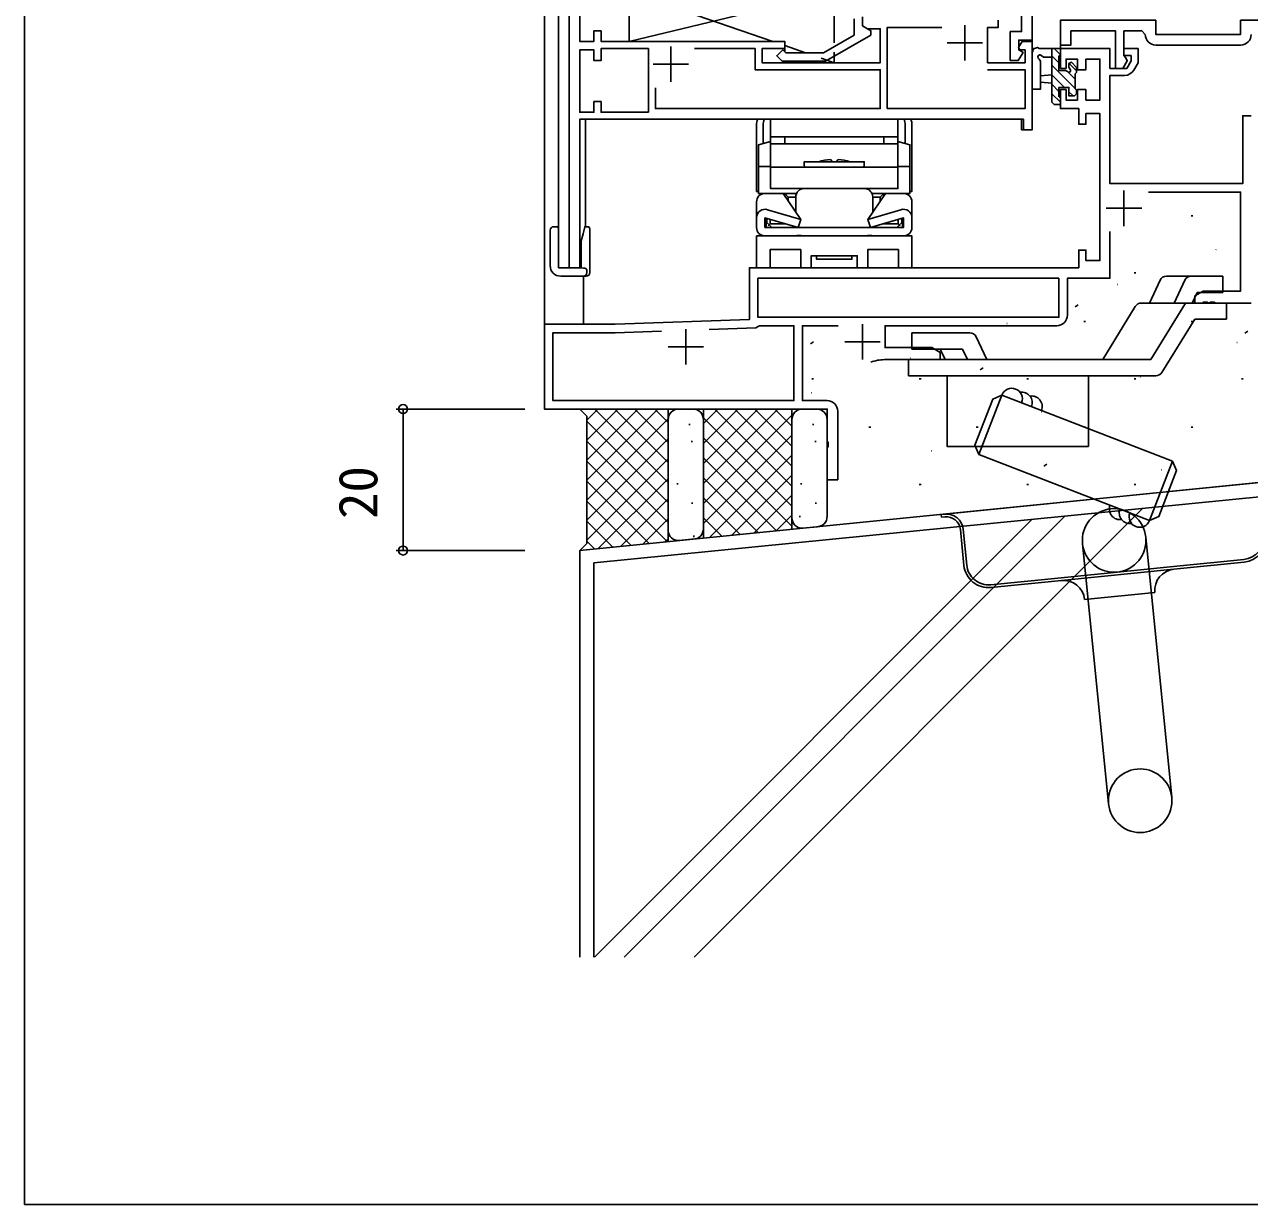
# Model space of a CAD drawing. Units: millimetres, scale not verified. Extents: x -437 to 438, y -344 to 341.
# Drawn here: x -436.8 to -263.5, y -343.7 to -176.8 of the extents above; entities that cross this region are included whole.
import ezdxf
from ezdxf.enums import TextEntityAlignment as Align

# ---------------------------------------------------------------- set-up
doc = ezdxf.new("R2010")
doc.units = ezdxf.units.MM
doc.header["$LTSCALE"] = 2
for name, color, linetype in [('0-2_YKK_11', 7, 'Continuous'), ('0-3_YKK_12', 2, 'Continuous'), ('0-4_YKK_13', 4, 'Continuous'), ('0-5_YKK_D', 6, 'Continuous'), ('0-6_YKK_ZWAK', 7, 'Continuous'), ('0-7_YSS_K', 3, 'Continuous')]:
    doc.layers.add(name, color=color, linetype=linetype)
doc.styles.add('ＭＳ ゴシック', font='')
doc.styles.get('ＭＳ ゴシック').set_extended_font_data('MS Gothic')

msp = doc.modelspace()

# ---------------------------------------------------------------- linework, layer by layer
at = {"layer": '0-2_YKK_11'}
for p, q in [((-303.723, -176.9), (-303.723, -181.9)), ((-345.323, -179.9), (-345.323, -184.9)), ((-306.223, -179.4), (-301.223, -179.4)), ((-276.723, -179.7), (-264.723, -179.7)), ((-347.823, -182.4), (-342.823, -182.4)), ((-281.223, -200.3), (-281.223, -205.3)), ((-283.723, -202.8), (-278.723, -202.8)), ((-343.223, -219.9), (-343.223, -224.9)), ((-318.223, -219.2), (-318.223, -224.2)), ((-320.723, -221.7), (-315.723, -221.7)), ((-345.723, -222.4), (-340.723, -222.4))]:
    msp.add_line(p, q, dxfattribs=at)
for points in [[(-295.423, -190.2), (-358.223, -190.2), (-358.223, -211.2), (-359.723, -211.2), (-359.723, -157.2)], [(-358.223, -170.4), (-358.223, -179.2), (-356.223, -179.2), (-356.223, -177.7), (-355.223, -177.7), (-355.223, -179.2), (-329.223, -179.2), (-329.223, -180.2), (-332.423, -180.2), (-332.423, -182.2), (-315.723, -182.2), (-315.723, -177.4), (-317.531, -177.4), (-318.223, -177), (-318.223, -176.2)], [(-317.023, -178.293), (-323.444, -182), (-329.572, -182), (-330.348, -181.224), (-329.499, -180.376), (-329.075, -180.8), (-323.766, -180.8), (-319.423, -178.293), (-319.423, -176)], [(-318.223, -175.7), (-318.223, -177), (-317.023, -177.693), (-317.023, -178.293)], [(-299.023, -176.2), (-299.023, -177.2), (-300.523, -177.2), (-300.523, -182.2), (-295.223, -182.2), (-295.223, -180.4), (-295.95, -180.4), (-296.147, -180.06)], [(-243.223, -176.2), (-264.723, -176.2), (-264.723, -178.2), (-276.723, -178.2), (-276.723, -176.2), (-290.223, -176.2), (-290.223, -179.7), (-288.723, -179.7), (-288.723, -177.7), (-282.423, -177.7), (-282.423, -183), (-281.372, -183), (-280.764, -181.946), (-280.973, -181.5), (-281.223, -181.204), (-281.223, -177.7), (-278.723, -177.7), (-278.223, -178.2)], [(-307.01, -177.2), (-314.723, -177.2), (-314.723, -188.7), (-295.223, -188.7), (-295.223, -183.2), (-300.523, -183.2)], [(-347.523, -185.736), (-347.523, -188.7), (-315.723, -188.7), (-315.723, -183.2), (-333.423, -183.2), (-333.423, -180.2), (-341.987, -180.2)], [(-296.147, -180.06), (-295.65, -179.2), (-294.223, -179.2), (-294.223, -191.7), (-295.423, -191.7), (-295.423, -190.2)], [(-290.223, -183), (-290.223, -180.2), (-283.223, -180.2), (-283.223, -183), (-280.84, -183), (-280.223, -181.932), (-280.223, -181.2), (-281.223, -181.2), (-281.223, -180.2), (-279.223, -180.2), (-279.223, -182.2), (-279.83, -183.25)], [(-321.723, -231.5), (-321.723, -241.2), (-323.223, -241.2), (-323.223, -236.658), (-323.103, -236.475), (-323.103, -235.925), (-323.223, -235.742), (-323.223, -231.2), (-363.223, -231.2), (-363.223, -219.2), (-353.223, -219.2), (-334.223, -218.537), (-334.223, -211.2), (-287.623, -211.2), (-287.623, -208.7), (-286.623, -208.7), (-286.623, -210.2), (-284.623, -210.2), (-284.623, -189.4), (-286.623, -189.4), (-286.623, -190.9), (-287.623, -190.9), (-287.623, -188.7), (-290.223, -188.7), (-290.223, -186), (-289.423, -186), (-289.423, -187.5), (-287.823, -187.5), (-287.823, -186), (-286.623, -186), (-286.623, -187.5), (-284.623, -187.5), (-284.623, -181.7), (-286.623, -181.7), (-286.623, -183.2), (-287.823, -183.2), (-287.823, -181.7), (-289.423, -181.7), (-289.423, -183), (-290.223, -183)], [(-281.129, -184), (-283.223, -184), (-283.223, -199.3), (-264.423, -199.3), (-264.423, -189.7), (-263.223, -189.7)], [(-263.223, -216.2), (-268.265, -216.2), (-268.449, -216.08), (-268.998, -216.08), (-269.182, -216.2), (-269.265, -216.2), (-269.449, -216.08), (-269.998, -216.08), (-270.182, -216.2), (-271.223, -216.2), (-271.223, -215.2), (-270.011, -214.5), (-264.723, -214.5), (-264.723, -200.5), (-277.777, -200.5)], [(-283.223, -206.073), (-283.223, -212.7), (-289.223, -212.7), (-289.223, -217.9)], [(-346.678, -220.172), (-353.203, -220.4), (-362.023, -220.4), (-362.023, -230), (-327.923, -230), (-327.923, -219.4), (-332.801, -219.4), (-333.062, -219.553), (-333.313, -219.705), (-339.933, -219.937)], [(-321.67, -219.4), (-326.723, -219.4), (-326.723, -230), (-323.223, -230)], [(-290.723, -219.4), (-315.023, -219.4), (-315.023, -222.5), (-308.436, -222.5), (-307.223, -223.2), (-307.223, -224.2), (-315.125, -224.2)]]:
    msp.add_lwpolyline(points, dxfattribs=at)
for points in [[(-294.223, -157.2), (-317.223, -157.2), (-317.223, -163.2), (-313.723, -163.2), (-313.723, -161.7), (-315.723, -161.7), (-315.723, -158.7), (-312.023, -158.7), (-312.023, -171.9), (-314.023, -171.9), (-314.023, -169.9), (-315.523, -169.9), (-315.523, -173.4), (-295.723, -173.4), (-295.723, -177.8), (-297.323, -177.8), (-297.323, -181.9), (-296.176, -181.9), (-295.514, -180.752), (-296.123, -180.4), (-296.123, -179), (-294.223, -179)], [(-348.523, -189.2), (-348.523, -180.2), (-355.223, -180.2), (-355.223, -181.9), (-356.223, -181.9), (-356.223, -180.4), (-358.223, -180.4), (-358.223, -189.2), (-356.223, -189.2), (-356.223, -187.7), (-355.223, -187.7), (-355.223, -189.2)], [(-290.423, -212.7), (-333.023, -212.7), (-333.023, -218.2), (-290.423, -218.2)]]:
    msp.add_lwpolyline(points, close=True, dxfattribs=at)
for centre, radius, start, end in [((-276.723, -178.2), 1.5, 180.00002, 270), ((-264.723, -178.2), 1.5, 270, 0), ((-281.129, -182.5), 1.5, 269.99999, 330.00001), ((-290.723, -217.9), 1.5, 270.00001, 359.99999), ((-315.125, -229.4), 5.2, 90.00002, 111.91926), ((-323.223, -231.5), 1.5, 0.00001, 89.99999)]:
    msp.add_arc(centre, radius, start, end, dxfattribs=at)
at = {"layer": '0-3_YKK_12'}
for p, q in [((-361.223, -211.2), (-361.223, 22.6)), ((-363.223, -219.5), (-363.223, -60.899)), ((-294.223, -178.5), (-294.223, -179.5)), ((-290.223, -178.2), (-290.223, -180.2)), ((-294.223, -180.2), (-294.023, -180.2)), ((-290.523, -180.2), (-290.223, -180.2)), ((-357.423, -205.4), (-357.423, -190.2)), ((-295.723, -191.7), (-295.723, -190.2)), ((-332.273, -193.626), (-332.273, -191)), ((-312.173, -191), (-312.173, -193.626)), ((-295.123, -191.7), (-295.723, -191.7)), ((-331.223, -192.7), (-313.223, -192.7)), ((-329.223, -192.7), (-329.223, -193.7)), ((-315.223, -193.7), (-315.223, -192.7)), ((-331.223, -196.9), (-332.923, -196.9)), ((-331.223, -197), (-313.223, -197)), ((-322.773, -195.9), (-322.473, -196.2)), ((-321.973, -196.2), (-321.673, -195.9)), ((-311.523, -196.9), (-313.223, -196.9)), ((-329.473, -200.7), (-326.973, -204.36)), ((-314.973, -200.7), (-317.473, -204.36)), ((-333.223, -201.9), (-333.223, -204.13)), ((-311.223, -204.13), (-311.223, -201.9)), ((-333.223, -205.5), (-333.223, -204.13)), ((-331.873, -205.357), (-331.873, -204.285)), ((-312.573, -204.285), (-312.573, -205.357)), ((-311.223, -204.13), (-311.223, -205.5)), ((-329.075, -205), (-331.273, -205)), ((-327.673, -205.5), (-327.673, -205.406)), ((-316.773, -205.5), (-316.773, -205.406)), ((-315.372, -205), (-313.173, -205)), ((-327.823, -206.7), (-332.023, -206.7)), ((-317.823, -206.7), (-326.624, -206.7)), ((-312.423, -206.7), (-316.624, -206.7)), ((-361.223, -211.2), (-359.423, -211.2)), ((-358.023, -211.2), (-358.523, -211.2)), ((-358.223, -210.9), (-358.223, -211.2)), ((-357.723, -212.4), (-357.723, -219.2))]:
    msp.add_line(p, q, dxfattribs=at)
for points in [[(-331.223, -193.7), (-331.223, -190.2), (-313.223, -190.2), (-313.223, -193.7)], [(-333.223, -191), (-333.223, -200.4), (-332.923, -200.4)], [(-311.223, -191), (-311.223, -200.4), (-311.523, -200.4)], [(-294.223, -191.4), (-294.223, -191.7), (-294.523, -191.7)], [(-327.564, -200.7), (-332.923, -200.7), (-332.923, -193.8), (-331.223, -193.344)], [(-316.883, -200.7), (-311.523, -200.7), (-311.523, -193.8), (-313.223, -193.344)], [(-326.273, -197), (-326.473, -196.8), (-326.473, -196.2), (-317.973, -196.2), (-317.973, -196.8), (-318.173, -197)], [(-328.723, -201.798), (-328.723, -201.2), (-329.223, -200.7), (-329.223, -201.066)], [(-315.723, -201.798), (-315.723, -201.2), (-315.223, -200.7), (-315.223, -201.066)], [(-327.673, -203.335), (-327.673, -201.2), (-328.723, -201.2)], [(-316.773, -203.335), (-316.773, -201.2), (-315.723, -201.2)], [(-331.648, -202.99), (-326.973, -204.36), (-327.349, -205.5), (-332.023, -204.146), (-332.023, -205.5), (-312.423, -205.5), (-312.423, -204.146), (-317.098, -205.5), (-317.473, -204.36), (-312.799, -202.99)], [(-331.773, -204.249), (-331.773, -204.8), (-331.073, -205.5)], [(-331.273, -204.377), (-331.273, -205), (-331.568, -205.295)], [(-312.673, -204.249), (-312.673, -204.8), (-313.373, -205.5)], [(-313.173, -204.363), (-313.173, -205), (-312.878, -205.295)], [(-363.223, -230.9), (-363.223, -231.2), (-362.923, -231.2)]]:
    msp.add_lwpolyline(points, dxfattribs=at)
for points in [[(-331.223, -193.7), (-313.223, -193.7), (-313.223, -200), (-331.223, -200)], [(-333.223, -206.7), (-311.223, -206.7), (-311.223, -211.2), (-313.153, -211.2), (-313.153, -208.63), (-317.473, -208.63), (-317.473, -211.2), (-318.973, -211.2), (-318.973, -209.5), (-325.473, -209.5), (-325.473, -211.2), (-326.973, -211.2), (-326.973, -208.63), (-331.293, -208.63), (-331.293, -211.2), (-333.223, -211.2)], [(-319.723, -209.5), (-324.723, -209.5), (-324.723, -210), (-319.723, -210)]]:
    msp.add_lwpolyline(points, close=True, dxfattribs=at)
for centre, radius, start, end in [((-331.223, -191), 2, 156.42183, 180.00002), ((-330.273, -191), 2, 156.42183, 180.00002), ((-314.173, -191), 2, 0, 23.57819), ((-313.223, -191), 2, 0, 23.57819), ((-322.223, -203.703), 7.823, 94.03607, 106.44467), ((-322.223, -203.703), 7.823, 73.55535, 85.96395), ((-332.023, -201.9), 1.2, 89.99998, 180.00002), ((-326.473, -201.2), 1.2, 89.99998, 180.00002), ((-317.973, -201.2), 1.2, 0, 89.99998), ((-312.423, -201.9), 1.2, 0, 89.99998), ((-332.023, -204.13), 1.2, 71.7432, 180.00002), ((-312.423, -204.13), 1.2, 0, 108.25682), ((-332.023, -205.5), 1.2, 180.00002, 270), ((-312.423, -205.5), 1.2, 270, 0), ((-327.223, -209.23), 2.6, 76.67464, 103.32538), ((-317.223, -209.23), 2.6, 76.67464, 103.32538)]:
    msp.add_arc(centre, radius, start, end, dxfattribs=at)
at = {"layer": '0-4_YKK_13'}
for p, q in [((-351.223, -172.2), (-351.223, -179.2)), ((-330.923, -179.2), (-351.223, -172.2)), ((-326.283, -180.8), (-329.223, -179.786)), ((-291.423, -187.8), (-291.423, -180.2)), ((-290.223, -181.069), (-291.093, -180.2)), ((-322.223, -180.718), (-322.223, -182.2)), ((-290.423, -182.216), (-291.423, -181.216)), ((-290.423, -183.3), (-290.423, -181.3)), ((-288.123, -185.863), (-291.423, -182.563)), ((-288.123, -184.516), (-289.103, -183.537)), ((-287.923, -183.369), (-288.967, -182.325)), ((-288.123, -183.8), (-287.923, -183.6)), ((-289.634, -185.7), (-291.423, -183.91)), ((-290.423, -186.257), (-291.423, -185.257)), ((-290.224, -187.804), (-291.423, -186.605)), ((-288.434, -186.9), (-289.023, -186.31)), ((-288.223, -186.9), (-287.923, -186.6)), ((-287.928, -186.059), (-288.083, -185.904)), ((-362.423, -205.9), (-362.423, -210.9)), ((-361.523, -205.4), (-361.923, -205.4)), ((-356.823, -206.4), (-356.823, -205.7)), ((-358.023, -207.4), (-357.773, -206.4)), ((-358.023, -207.4), (-358.023, -211.256)), ((-356.823, -211.9), (-356.823, -206.4)), ((-357.718, -211.261), (-361.223, -211.2)), ((-357.718, -211.261), (-357.518, -211.265)), ((-360.923, -212.4), (-357.723, -212.4)), ((-357.723, -212.4), (-357.323, -212.4)), ((-357.223, -211.9), (-357.223, -211.565)), ((-277.631, -216.2), (-276.128, -212.977)), ((-267.223, -212.4), (-275.222, -212.4)), ((-272.624, -212.977), (-274.127, -216.2)), ((-267.223, -214.7), (-267.223, -212.4)), ((-270.889, -214.7), (-271.589, -216.2)), ((-267.223, -214.7), (-270.889, -214.7)), ((-278.783, -216.2), (-266.723, -216.2)), ((-272.506, -216.2), (-277.448, -224.2)), ((-266.723, -218.5), (-266.723, -216.2)), ((-279.636, -216.678), (-284.239, -224.2)), ((-271.223, -218.5), (-275.873, -226.026)), ((-266.723, -218.5), (-271.223, -218.5)), ((-311.223, -220.4), (-303.04, -220.4)), ((-311.223, -222.7), (-311.223, -220.4)), ((-302.133, -220.977), (-300.63, -224.2)), ((-311.223, -222.7), (-304.088, -222.7)), ((-306.524, -224.2), (-307.223, -222.7)), ((-303.389, -224.2), (-304.088, -222.7)), ((-311.723, -224.2), (-277.448, -224.2)), ((-311.723, -226.5), (-311.723, -224.2)), ((-311.723, -226.5), (-276.724, -226.5)), ((-286.224, -236.5), (-286.224, -226.5)), ((-306.607, -246.038), (-259.84, -241.362)), ((-307.104, -246.088), (-306.607, -246.038)), ((-307.065, -246.486), (-307.104, -246.088)), ((-307.065, -246.486), (-306.567, -246.436)), ((-303.87, -253.302), (-304.378, -248.227)), ((-303.472, -253.262), (-303.98, -248.188)), ((-274.457, -286.138), (-278.139, -249.322)), ((-283.413, -287.034), (-287.094, -250.217)), ((-264.258, -252.456), (-274.208, -253.451)), ((-264.218, -252.854), (-274.169, -253.849)), ((-290.129, -255.043), (-274.208, -253.451)), ((-274.169, -253.849), (-290.089, -255.441)), ((-290.129, -255.043), (-300.079, -256.038)), ((-290.089, -255.441), (-300.04, -256.436)), ((-286.806, -258.128), (-276.855, -257.133))]:
    msp.add_line(p, q, dxfattribs=at)
for points in [[(-351.223, -179.2), (-322.223, -172.2), (-322.223, -179.394)], [(-351.223, -179.2), (-329.223, -179.2), (-329.223, -180.651)], [(-290.423, -181.3), (-290.223, -181.1), (-290.223, -180.2), (-293.204, -180.2), (-293.464, -180.05), (-294.018, -180.255), (-294.118, -180.538), (-294.223, -180.766), (-294.223, -185.927), (-293.023, -185.928), (-293.021, -181.967), (-293.222, -181.683)], [(-329.223, -182), (-329.223, -182.2), (-322.223, -182.2), (-324.051, -181.57)], [(-292.864, -181.25), (-292.604, -181.4), (-291.423, -181.4)], [(-289.233, -183.436), (-289.484, -183.3), (-290.423, -183.3)], [(-287.923, -183.6), (-287.923, -182.876), (-288.653, -182.146), (-289.023, -182.3), (-289.023, -182.839), (-288.887, -183.09)], [(-291.423, -185.1), (-293.023, -184.957), (-293.023, -184.043), (-291.423, -183.9)], [(-287.923, -186.6), (-287.923, -186.1), (-288.123, -185.9), (-288.123, -183.8)], [(-291.423, -187.8), (-291.123, -188.1), (-290.223, -188.1), (-290.223, -187.2), (-290.423, -187), (-290.423, -185.7), (-289.023, -185.7), (-289.023, -186.9), (-288.223, -186.9)], [(-361.223, -211.2), (-361.223, -205.9), (-361.223, -205.7)], [(-357.123, -205.4), (-357.523, -205.4), (-357.773, -206.4)], [(-306.223, -226.5), (-306.223, -236.5), (-286.224, -236.5)]]:
    msp.add_lwpolyline(points, dxfattribs=at)
msp.add_circle((-282.616, -249.77), 4.5, dxfattribs=at)
for centre, radius, start, end in [((-293.123, -181.4), 0.3, 30.00001, 250.81027), ((-289.023, -183.3), 0.25, 213.05573, 56.94427), ((-361.923, -205.9), 0.5, 90, 180), ((-361.523, -205.7), 0.3, 0, 90), ((-357.123, -205.7), 0.3, 0, 90), ((-360.923, -210.9), 1.5, 180, 270), ((-357.523, -211.565), 0.3, 0, 89), ((-357.723, -211.9), 0.5, 270, 0), ((-357.323, -211.9), 0.5, 270, 0), ((-275.222, -213.4), 1, 90, 155.00493), ((-271.718, -213.4), 1, 90, 154.99902), ((-278.783, -217.2), 1, 90, 148.53714), ((-303.04, -221.4), 1, 24.99483, 90), ((-276.724, -225.5), 1, 270, 328.29252), ((-306.368, -248.426), 2.4, 5.71059, 95.71059), ((-306.368, -248.426), 2, 5.71059, 95.71059), ((-264.567, -249.372), 3.1, 275.71059, 5.71059), ((-264.567, -249.372), 3.5, 275.71059, 5.71059), ((-300.388, -252.954), 3.5, 185.71059, 275.71059), ((-300.388, -252.954), 3.1, 185.71059, 275.71059), ((-273.87, -256.834), 3, 95.71059, 185.71059), ((-289.791, -258.427), 3, 5.71059, 95.71059), ((-278.935, -286.586), 4.5, 5.71059, 185.71059), ((-278.935, -286.586), 4.5, 185.71059, 5.71059)]:
    msp.add_arc(centre, radius, start, end, dxfattribs=at)
at = {"layer": '0-5_YKK_D'}
for p, q in [((-366.023, -231.2), (-384.223, -231.2)), ((-383.223, -231.2), (-383.223, -251.2)), ((-366.023, -251.2), (-384.223, -251.2))]:
    msp.add_line(p, q, dxfattribs=at)
for centre in [(-383.223, -231.2), (-383.223, -251.2)]:
    msp.add_circle(centre, 0.637, dxfattribs=at)
at = {"layer": '0-6_YKK_ZWAK'}
msp.add_line((-436.8, 306.3), (-436.8, -343.7), dxfattribs=at)
msp.add_lwpolyline([(-436.8, -343.7), (438.2, -343.7), (438.2, 306.3)], dxfattribs=at)
at = {"layer": '0-7_YSS_K'}
for p, q in [((-271.718, -203.87), (-271.468, -203.87)), ((-268.232, -208.648), (-268.184, -208.632)), ((-279.793, -211.945), (-279.543, -211.945)), ((-282.183, -213.589), (-282.136, -213.572)), ((-288.137, -216.745), (-287.721, -216.469)), ((-297.783, -219.113), (-297.736, -219.097)), ((-286.918, -218.82), (-286.668, -218.82)), ((-271.718, -218.82), (-271.468, -218.82)), ((-325.597, -221.95), (-325.18, -221.674)), ((-265.237, -221.793), (-265.19, -221.776)), ((-264.124, -220.44), (-263.707, -220.164)), ((-311.499, -223.97), (-311.452, -223.953)), ((-325.393, -226.895), (-325.143, -226.895)), ((-310.193, -226.895), (-309.943, -226.895)), ((-301.584, -225.645), (-301.167, -225.369)), ((-294.993, -226.895), (-294.743, -226.895)), ((-279.793, -226.895), (-279.543, -226.895)), ((-278.953, -226.65), (-278.905, -226.633)), ((-264.593, -226.895), (-264.343, -226.895)), ((-325.45, -228.91), (-325.403, -228.894)), ((-298.501, -229.212), (-274.35, -238.57)), ((-358.223, -231.2), (-357.223, -232.2)), ((-357.223, -232.757), (-355.666, -231.2)), ((-357.223, -235.586), (-352.838, -231.2)), ((-357.223, -238.414), (-350.009, -231.2)), ((-357.223, -241.242), (-347.181, -231.2)), ((-357.223, -232.2), (-357.223, -250.2)), ((-345.723, -241.573), (-356.097, -231.2)), ((-345.723, -238.745), (-353.268, -231.2)), ((-345.723, -235.916), (-350.44, -231.2)), ((-345.723, -233.088), (-347.611, -231.2)), ((-345.723, -231.2), (-345.703, -249.948)), ((-344.223, -231.2), (-342.223, -231.2)), ((-340.723, -231.2), (-340.723, -248.1)), ((-340.723, -233.228), (-338.696, -231.2)), ((-340.723, -236.056), (-335.867, -231.2)), ((-340.723, -238.885), (-333.039, -231.2)), ((-340.723, -241.713), (-330.21, -231.2)), ((-340.723, -244.541), (-328.223, -232.041)), ((-328.223, -242.102), (-339.126, -231.2)), ((-328.223, -239.274), (-336.298, -231.2)), ((-328.223, -236.446), (-333.469, -231.2)), ((-328.223, -233.617), (-330.641, -231.2)), ((-328.223, -231.2), (-328.223, -248.2)), ((-326.723, -231.2), (-324.723, -231.2)), ((-292.904, -231.59), (-292.857, -231.573)), ((-357.223, -244.071), (-345.723, -232.571)), ((-345.723, -244.401), (-357.223, -232.901)), ((-345.723, -232.7), (-345.705, -248.422)), ((-342.688, -233.284), (-342.688, -233.484)), ((-328.223, -244.931), (-340.723, -232.431)), ((-340.723, -232.7), (-340.723, -249.45)), ((-328.223, -232.7), (-328.223, -246.55)), ((-325.188, -233.284), (-325.188, -233.484)), ((-323.223, -232.7), (-323.223, -246.35)), ((-317.318, -233.77), (-317.068, -233.77)), ((-302.118, -233.77), (-301.868, -233.77)), ((-286.918, -233.77), (-286.668, -233.77)), ((-271.718, -233.77), (-271.468, -233.77)), ((-357.223, -246.899), (-345.723, -235.399)), ((-345.723, -247.23), (-357.223, -235.73)), ((-342.378, -235.686), (-342.378, -235.886)), ((-340.723, -247.37), (-328.223, -234.87)), ((-328.223, -247.759), (-340.723, -235.259)), ((-324.878, -235.686), (-324.878, -235.886)), ((-308.504, -237.115), (-308.457, -237.098)), ((-357.223, -249.728), (-345.723, -238.228)), ((-345.822, -249.96), (-357.223, -238.558)), ((-330.394, -248.417), (-340.723, -238.088)), ((-339.892, -249.367), (-328.223, -237.698)), ((-301.753, -237.604), (-277.602, -246.962)), ((-292.56, -239.261), (-292.143, -238.985)), ((-332.965, -248.674), (-340.723, -240.916)), ((-336.749, -249.053), (-328.223, -240.527)), ((-275.958, -239.794), (-275.911, -239.777)), ((-348.393, -250.217), (-357.223, -241.387)), ((-355.606, -250.938), (-345.723, -241.056)), ((-344.419, -241.672), (-344.419, -241.872)), ((-326.919, -241.672), (-326.919, -241.872)), ((-310.193, -241.845), (-309.943, -241.845)), ((-294.993, -241.845), (-294.743, -241.845)), ((-279.793, -241.845), (-279.543, -241.845)), ((-350.965, -250.474), (-357.223, -244.215)), ((-352.463, -250.624), (-345.723, -243.885)), ((-342.326, -244.385), (-342.326, -244.585)), ((-335.537, -248.931), (-340.723, -243.745)), ((-333.607, -248.738), (-328.223, -243.355)), ((-324.826, -244.385), (-324.826, -244.585)), ((-342.027, -308.7), (-278.585, -245.258)), ((-353.536, -250.731), (-357.223, -247.044)), ((-356.169, -308.7), (-294.283, -246.814)), ((-351.926, -308.7), (-289.573, -246.347)), ((-349.32, -250.31), (-345.723, -246.713)), ((-338.108, -249.188), (-340.723, -246.573)), ((-330.464, -248.424), (-328.223, -246.184)), ((-327.087, -246.281), (-327.087, -246.481)), ((-326.723, -248.05), (-324.579, -247.843)), ((-346.177, -249.995), (-345.723, -249.541)), ((-344.223, -249.8), (-341.925, -249.57)), ((-342.068, -249.093), (-342.068, -249.293)), ((-340.679, -249.446), (-340.723, -249.401)), ((-358.223, -251.2), (-357.223, -250.2)), ((-356.107, -250.988), (-357.223, -249.872))]:
    msp.add_line(p, q, dxfattribs=at)
for points in [[(-301.753, -237.604), (-298.501, -229.212), (-299.795, -229.783), (-302.324, -236.31)], [(-274.351, -238.573), (-277.603, -246.964), (-276.309, -246.393), (-273.78, -239.866)]]:
    msp.add_lwpolyline(points, close=True, dxfattribs=at)
for points in [[(-358.223, -308.7), (-358.223, -251.2), (-208.223, -236.2), (-208.223, -308.7)], [(-356.223, -308.7), (-356.223, -252.951), (-210.223, -238.484), (-210.223, -308.7)]]:
    msp.add_lwpolyline(points, dxfattribs=at)
for centre, radius, start, end in [((-297.103, -229.754), 1.5, 338.8189, 158.81888), ((-295.704, -230.296), 1.5, 338.8189, 98.81891), ((-294.305, -230.838), 1.5, 338.8189, 98.81891), ((-344.223, -232.7), 1.5, 90, 180), ((-342.223, -232.7), 1.5, 0, 90), ((-326.723, -232.7), 1.5, 90, 180), ((-324.723, -232.7), 1.5, 0, 90), ((-281.798, -245.336), 1.5, 158.8189, 278.81891), ((-280.4, -245.878), 1.5, 158.8189, 278.81891), ((-279.001, -246.42), 1.5, 158.8189, 338.81888), ((-326.723, -246.55), 1.5, 180, 270), ((-324.723, -246.35), 1.5, 270, 0), ((-344.235, -248.327), 1.473, 183.69056, 270.43808), ((-342.223, -248.1), 1.5, 270, 0)]:
    msp.add_arc(centre, radius, start, end, dxfattribs=at)

# ---------------------------------------------------------------- texts
at = {"layer": '0-5_YKK_D', "style": 'ＭＳ ゴシック'}
msp.add_text('20', height=5.499, rotation=90, dxfattribs=at).set_placement((-385.223, -246.74), align=Align.BOTTOM_LEFT)

doc.saveas('drawing.dxf')
